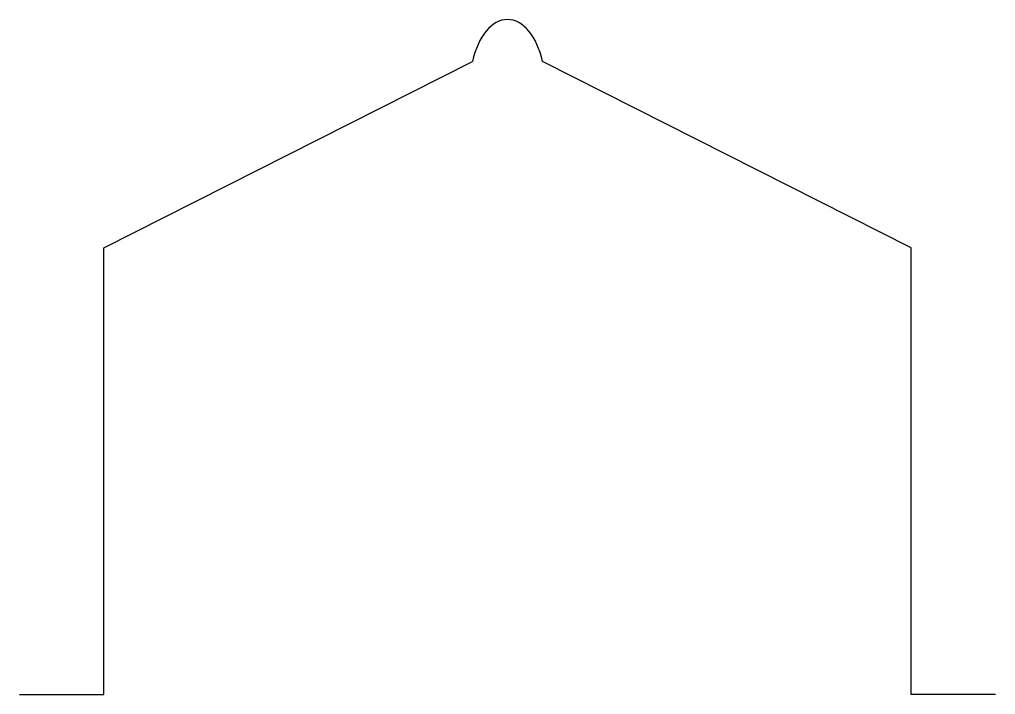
# Model space of a CAD drawing. Extents: x -7.4 to 7.4, y 0 to 10.3.
import ezdxf

# ---------------------------------------------------------------- set-up
doc = ezdxf.new("R2010")
doc.units = 0
doc.layers.add('MODELSKETCH_VISIBLE', color=7, linetype='CONTINUOUS')

msp = doc.modelspace()

# ---------------------------------------------------------------- linework, layer by layer
at = {"layer": 'MODELSKETCH_VISIBLE'}
for p, q in [((-6.133, 6.788), (-0.532, 9.618)), ((6.133, 6.788), (0.532, 9.618)), ((-6.133, 0), (-6.133, 6.788)), ((6.133, 0), (6.133, 6.788)), ((-7.413, 0), (-6.133, 0)), ((7.413, 0), (6.133, 0))]:
    msp.add_line(p, q, dxfattribs=at)
for start_param, end_param in [(0, 1.213882), (5.069303, 6.283185)]:
    msp.add_ellipse((0, 9.274), major_axis=(0, 0.983), ratio=0.577288, start_param=start_param, end_param=end_param, dxfattribs=at)

doc.saveas('drawing.dxf')
